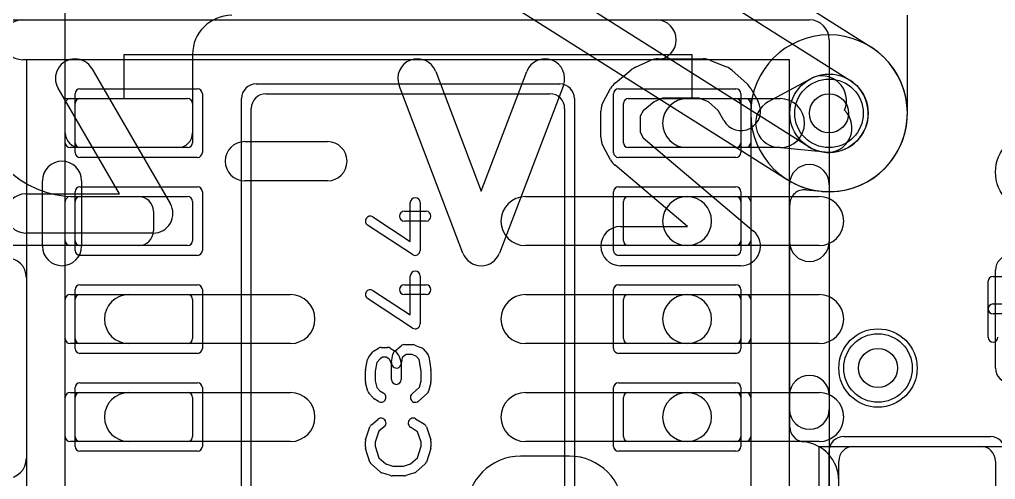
# Model space of a CAD drawing. Extents: x 0 to 20.5, y -1 to 20.
# Drawn here: x 3.816 to 8.8, y 9.231 to 11.579 of the extents above; entities that cross this region are included whole.
import ezdxf

# ---------------------------------------------------------------- set-up
doc = ezdxf.new("R2010")
doc.units = 0
for name, color, linetype in [('Hole', 1, 'CONTINUOUS'), ('L1', 3, 'CONTINUOUS'), ('L2', 3, 'CONTINUOUS'), ('L3', 3, 'CONTINUOUS'), ('L4', 3, 'CONTINUOUS'), ('MetalMask-A', 176, 'CONTINUOUS'), ('PartsArea-A', 111, 'CONTINUOUS'), ('PartsSilk-A', 221, 'CONTINUOUS'), ('PartsSilk-B', 221, 'CONTINUOUS'), ('Resist-A', 2, 'CONTINUOUS'), ('Resist-B', 2, 'CONTINUOUS'), ('Silk-A', 140, 'CONTINUOUS'), ('Silk-B', 140, 'CONTINUOUS')]:
    doc.layers.add(name, color=color, linetype=linetype)

msp = doc.modelspace()

# ---------------------------------------------------------------- linework, layer by layer
at = {"layer": 'Hole'}
for centre in [(7.95, 11.1), (8.2, 9.8)]:
    msp.add_circle(centre, 0.1, dxfattribs=at)
at = {"layer": 'L1'}
for p, q in [((4.05, 10.99997), (4.05, 13.3)), ((8.35004, 11.1), (8.35004, 11.6)), ((4.7, 11.4), (4.7, 10.99997)), ((7.64051, 11.15994), (7.85481, 11.2759)), ((4.075, 11.175), (4.675, 11.175)), ((5.075, 11.2), (6.525, 11.2)), ((6.925, 11.175), (7.525, 11.175)), ((7.225, 11.175), (7.7, 11.175)), ((4.05, 10.95), (4.05, 11.15)), ((4.7, 11.15), (4.7, 10.95)), ((5, 8.475), (5, 11.125)), ((6.6, 11.125), (6.6, 8.475)), ((6.9, 10.95), (6.9, 11.15)), ((7.55, 11.15), (7.55, 10.95)), ((4.675, 10.925), (4.075, 10.925)), ((4.62503, 10.925), (4.12497, 10.925)), ((7.525, 10.925), (6.925, 10.925)), ((7.7, 10.925), (7.225, 10.925)), ((7.92978, 10.90102), (7.68737, 10.92564)), ((4.075, 10.675), (4.675, 10.675)), ((4.1, 10.675), (4.42503, 10.675)), ((6.4, 10.675), (7.225, 10.675)), ((6.925, 10.675), (7.525, 10.675)), ((7.225, 10.675), (7.9, 10.675)), ((7.83259, 10.70982), (7.90958, 10.702)), ((4.05, 10.45), (4.05, 10.65)), ((4.7, 10.65), (4.7, 10.45)), ((6.9, 10.45), (6.9, 10.65)), ((7.55, 10.65), (7.55, 10.45)), ((7.75004, 9.49883), (7.75004, 10.63523)), ((4.5, 10.60003), (4.5, 10.49997)), ((4.42503, 10.425), (1.47497, 10.425)), ((4.675, 10.425), (4.075, 10.425)), ((7.225, 10.425), (6.4, 10.425)), ((7.525, 10.425), (6.925, 10.425)), ((7.9, 10.425), (7.225, 10.425)), ((4.075, 10.175), (4.675, 10.175)), ((4.375, 10.175), (5.2, 10.175)), ((6.4, 10.175), (7.225, 10.175)), ((6.925, 10.175), (7.525, 10.175)), ((7.225, 10.175), (7.9, 10.175)), ((4.05, 9.95), (4.05, 10.15)), ((4.7, 10.15), (4.7, 9.95)), ((6.9, 9.95), (6.9, 10.15)), ((7.55, 10.15), (7.55, 9.95)), ((4.675, 9.925), (4.075, 9.925)), ((5.2, 9.925), (4.375, 9.925)), ((7.225, 9.925), (6.4, 9.925)), ((7.525, 9.925), (6.925, 9.925)), ((7.9, 9.925), (7.225, 9.925)), ((4.075, 9.675), (4.675, 9.675)), ((4.375, 9.675), (5.2, 9.675)), ((6.4, 9.675), (7.225, 9.675)), ((6.925, 9.675), (7.525, 9.675)), ((7.225, 9.675), (7.9, 9.675)), ((4.05, 9.45), (4.05, 9.65)), ((4.7, 9.65), (4.7, 9.45)), ((6.9, 9.45), (6.9, 9.65)), ((7.55, 9.65), (7.55, 9.45)), ((4.675, 9.425), (4.075, 9.425)), ((5.2, 9.425), (4.375, 9.425)), ((7.225, 9.425), (6.4, 9.425)), ((7.525, 9.425), (6.925, 9.425)), ((7.9, 9.425), (7.225, 9.425)), ((8.075, 9.4), (8.725, 9.4)), ((8, 8.755), (8, 9.325)), ((8.8, 9.325), (8.8, 8.755))]:
    msp.add_line(p, q, dxfattribs=at)
for centre in [(7.95, 11.1), (9, 10.8), (8.2, 9.8)]:
    msp.add_circle(centre, 0.2, dxfattribs=at)
for centre, radius, start, end in [((4.9, 11.4), 0.2, 90, 180), ((7.9143, 11.16596), 0.125, -23.68371, 118.41829), ((4.1, 11.175), 0.5, 180, -90), ((4.075, 11.15), 0.025, 90, 180), ((4.675, 11.15), 0.025, 0, 90), ((5.075, 11.125), 0.075, 90, 180), ((6.525, 11.125), 0.075, 0, 90), ((6.925, 11.15), 0.025, 90, 180), ((7.225, 11.05), 0.125, 90, -90), ((7.525, 11.15), 0.025, 0, 90), ((7.7, 11.05), 0.125, -90, 90), ((7.7, 11.05), 0.125, 118.41841, -95.79908), ((7.94241, 11.02538), 0.125, -95.79908, 46.29982), ((7.95, 11.1), 0.40004, -95.12142, 0), ((4.12497, 10.99997), 0.07497, 180, -90), ((4.62503, 10.99997), 0.07497, -90, 0), ((4.075, 10.95), 0.025, 180, -90), ((4.675, 10.95), 0.025, -90, 0), ((6.925, 10.95), 0.025, 180, -90), ((7.525, 10.95), 0.025, -90, 0), ((4.075, 10.65), 0.025, 90, 180), ((4.42503, 10.60003), 0.07497, 0, 90), ((4.675, 10.65), 0.025, 0, 90), ((6.4, 10.55), 0.125, 90, -90), ((6.925, 10.65), 0.025, 90, 180), ((7.225, 10.55), 0.125, 90, -90), ((7.225, 10.55), 0.125, -90, 90), ((7.525, 10.65), 0.025, 0, 90), ((7.82501, 10.63523), 0.07497, 84.1974, 180), ((7.9, 10.55), 0.125, -90, 90), ((7.94239, 11.02538), 0.32504, -95.79338, -95.06915), ((7.9076, 10.62689), 0.07497, 84.8803, 85.35568), ((4.42503, 10.49997), 0.07497, -90, 0), ((4.075, 10.45), 0.025, 180, -90), ((4.675, 10.45), 0.025, -90, 0), ((6.925, 10.45), 0.025, 180, -90), ((7.525, 10.45), 0.025, -90, 0), ((4.075, 10.15), 0.025, 90, 180), ((4.375, 10.05), 0.125, 90, -90), ((4.675, 10.15), 0.025, 0, 90), ((5.2, 10.05), 0.125, -90, 90), ((6.4, 10.05), 0.125, 90, -90), ((6.925, 10.15), 0.025, 90, 180), ((7.225, 10.05), 0.125, 90, -90), ((7.225, 10.05), 0.125, -90, 90), ((7.525, 10.15), 0.025, 0, 90), ((7.9, 10.05), 0.125, -90, 90), ((4.075, 9.95), 0.025, 180, -90), ((4.675, 9.95), 0.025, -90, 0), ((6.925, 9.95), 0.025, 180, -90), ((7.525, 9.95), 0.025, -90, 0), ((4.075, 9.65), 0.025, 90, 180), ((4.375, 9.55), 0.125, 90, -90), ((4.675, 9.65), 0.025, 0, 90), ((5.2, 9.55), 0.125, -90, 90), ((6.4, 9.55), 0.125, 90, -90), ((6.925, 9.65), 0.025, 90, 180), ((7.225, 9.55), 0.125, 90, -90), ((7.225, 9.55), 0.125, -90, 90), ((7.525, 9.65), 0.025, 0, 90), ((7.9, 9.55), 0.125, -90, 90), ((7.82501, 9.49883), 0.07497, 180, -95.21934), ((4.075, 9.45), 0.025, 180, -90), ((4.675, 9.45), 0.025, -90, 0), ((6.925, 9.45), 0.025, 180, -90), ((7.525, 9.45), 0.025, -90, 0), ((7.8, 9.225), 0.2, 0, 84.78171), ((8.075, 9.325), 0.075, 90, 180), ((8.725, 9.325), 0.075, 0, 90)]:
    msp.add_arc(centre, radius, start, end, dxfattribs=at)
at = {"layer": 'L2'}
for centre in [(9, 10.8), (8.2, 9.8)]:
    msp.add_circle(centre, 0.2, dxfattribs=at)
for start, end in [(90, -90), (-90, 90)]:
    msp.add_arc((7.95, 11.1), 0.40004, start, end, dxfattribs=at)
at = {"layer": 'L3'}
for centre in [(9, 10.8), (8.2, 9.8)]:
    msp.add_circle(centre, 0.2, dxfattribs=at)
for start, end in [(90, -90), (-90, 90)]:
    msp.add_arc((7.95, 11.1), 0.40004, start, end, dxfattribs=at)
at = {"layer": 'L4'}
for p, q in [((8.16362, 11.43823), (5.31362, 13.23823)), ((5.2068, 13.0691), (8.0568, 11.2691)), ((7.8432, 10.9309), (4.9932, 12.7309)), ((4.88638, 12.56177), (7.73638, 10.76177)), ((6.625, 9.35004), (6.375, 9.35004))]:
    msp.add_line(p, q, dxfattribs=at)
for centre in [(7.95, 11.1), (9, 10.8), (8.2, 9.8)]:
    msp.add_circle(centre, 0.2, dxfattribs=at)
for centre, radius, start, end in [((7.95, 11.1), 0.40004, -122.27577, 57.72423), ((7.95, 11.1), 0.2, -122.27564, 57.72436), ((6.375, 9.075), 0.27504, 90, 180), ((6.625, 9.075), 0.27504, 0, 90)]:
    msp.add_arc(centre, radius, start, end, dxfattribs=at)
at = {"layer": 'MetalMask-A'}
for p, q in [((4.125, 11.175), (4.675, 11.175)), ((5.075, 11.2), (6.525, 11.2)), ((6.925, 11.175), (7.475, 11.175)), ((4.1, 10.95), (4.1, 11.15)), ((4.7, 11.15), (4.7, 10.95)), ((5, 8.475), (5, 11.125)), ((6.6, 11.125), (6.6, 8.475)), ((6.9, 10.95), (6.9, 11.15)), ((7.5, 11.15), (7.5, 10.95)), ((4.675, 10.925), (4.125, 10.925)), ((7.475, 10.925), (6.925, 10.925)), ((4.125, 10.675), (4.675, 10.675)), ((6.925, 10.675), (7.475, 10.675)), ((4.1, 10.45), (4.1, 10.65)), ((4.7, 10.65), (4.7, 10.45)), ((6.9, 10.45), (6.9, 10.65)), ((7.5, 10.65), (7.5, 10.45)), ((4.675, 10.425), (4.125, 10.425)), ((7.475, 10.425), (6.925, 10.425)), ((4.125, 10.175), (4.675, 10.175)), ((6.925, 10.175), (7.475, 10.175)), ((4.1, 9.95), (4.1, 10.15)), ((4.7, 10.15), (4.7, 9.95)), ((6.9, 9.95), (6.9, 10.15)), ((7.5, 10.15), (7.5, 9.95)), ((4.675, 9.925), (4.125, 9.925)), ((7.475, 9.925), (6.925, 9.925)), ((4.125, 9.675), (4.675, 9.675)), ((6.925, 9.675), (7.475, 9.675)), ((4.1, 9.45), (4.1, 9.65)), ((4.7, 9.65), (4.7, 9.45)), ((6.9, 9.45), (6.9, 9.65)), ((7.5, 9.65), (7.5, 9.45)), ((4.675, 9.425), (4.125, 9.425)), ((7.475, 9.425), (6.925, 9.425)), ((8.075, 9.4), (8.725, 9.4)), ((8, 8.755), (8, 9.325)), ((8.8, 9.325), (8.8, 8.755))]:
    msp.add_line(p, q, dxfattribs=at)
for centre, radius, start, end in [((4.125, 11.15), 0.025, 90, 180), ((4.675, 11.15), 0.025, 0, 90), ((5.075, 11.125), 0.075, 90, 180), ((6.525, 11.125), 0.075, 0, 90), ((6.925, 11.15), 0.025, 90, 180), ((7.475, 11.15), 0.025, 0, 90), ((4.125, 10.95), 0.025, 180, -90), ((4.675, 10.95), 0.025, -90, 0), ((6.925, 10.95), 0.025, 180, -90), ((7.475, 10.95), 0.025, -90, 0), ((4.125, 10.65), 0.025, 90, 180), ((4.675, 10.65), 0.025, 0, 90), ((6.925, 10.65), 0.025, 90, 180), ((7.475, 10.65), 0.025, 0, 90), ((4.125, 10.45), 0.025, 180, -90), ((4.675, 10.45), 0.025, -90, 0), ((6.925, 10.45), 0.025, 180, -90), ((7.475, 10.45), 0.025, -90, 0), ((4.125, 10.15), 0.025, 90, 180), ((4.675, 10.15), 0.025, 0, 90), ((6.925, 10.15), 0.025, 90, 180), ((7.475, 10.15), 0.025, 0, 90), ((4.125, 9.95), 0.025, 180, -90), ((4.675, 9.95), 0.025, -90, 0), ((6.925, 9.95), 0.025, 180, -90), ((7.475, 9.95), 0.025, -90, 0), ((4.125, 9.65), 0.025, 90, 180), ((4.675, 9.65), 0.025, 0, 90), ((6.925, 9.65), 0.025, 90, 180), ((7.475, 9.65), 0.025, 0, 90), ((4.125, 9.45), 0.025, 180, -90), ((4.675, 9.45), 0.025, -90, 0), ((6.925, 9.45), 0.025, 180, -90), ((7.475, 9.45), 0.025, -90, 0), ((8.075, 9.325), 0.075, 90, 180), ((8.725, 9.325), 0.075, 0, 90)]:
    msp.add_arc(centre, radius, start, end, dxfattribs=at)
at = {"layer": 'PartsArea-A'}
for p, q in [((4.35, 11.175), (4.35, 11.4)), ((4.35, 11.4), (7.25, 11.4)), ((7.25, 11.4), (7.25, 11.175)), ((4.05, 8.425), (4.05, 11.175)), ((4.05, 11.175), (4.35, 11.175)), ((7.25, 11.175), (7.55, 11.175)), ((7.55, 11.175), (7.55, 8.425)), ((7.9, 7.4), (7.9, 9.4)), ((7.9, 9.4), (8.9, 9.4))]:
    msp.add_line(p, q, dxfattribs=at)
at = {"layer": 'PartsSilk-A'}
for p, q in [((3.75, 11.5766), (7.85, 11.5766)), ((7.9516, 11.475), (7.9516, 8.125)), ((7.7484, 11.3734), (3.8516, 11.3734)), ((3.8516, 11.3734), (3.8516, 8.125)), ((7.7484, 8.2266), (7.7484, 11.3734)), ((5.81204, 10.44619), (5.81204, 10.64444)), ((5.86204, 10.64444), (5.86204, 10.4)), ((5.62108, 10.57093), (5.81204, 10.44619)), ((5.78148, 10.6), (5.89259, 10.6)), ((5.82337, 10.37907), (5.59374, 10.52907)), ((5.89259, 10.55), (5.78148, 10.55)), ((5.81204, 10.07119), (5.81204, 10.26944)), ((5.86204, 10.26944), (5.86204, 10.025)), ((8.7875, 10.26759), (8.9375, 10.26759)), ((5.78148, 10.225), (5.89259, 10.225)), ((8.7625, 9.95741), (8.7625, 10.24259)), ((5.62108, 10.19593), (5.81204, 10.07119)), ((5.89259, 10.175), (5.78148, 10.175)), ((5.82337, 10.00407), (5.59374, 10.15407)), ((8.7875, 10.12685), (8.94533, 10.12685)), ((8.94861, 10.07685), (8.7875, 10.07685)), ((5.78148, 9.91944), (5.82593, 9.91944)), ((5.83554, 9.91752), (5.86887, 9.90364)), ((5.599, 9.85451), (5.62122, 9.88229)), ((5.62749, 9.88787), (5.64971, 9.90176)), ((5.66296, 9.90556), (5.6963, 9.90556)), ((5.70955, 9.90176), (5.73177, 9.88787)), ((5.71613, 9.82938), (5.72354, 9.87105)), ((5.73215, 9.88588), (5.76548, 9.91365)), ((5.7362, 9.88435), (5.74731, 9.87324)), ((5.79053, 9.86944), (5.77117, 9.85331)), ((5.82093, 9.86944), (5.79053, 9.86944)), ((5.84437, 9.85968), (5.82093, 9.86944)), ((5.87795, 9.89717), (5.90017, 9.87217)), ((5.58295, 9.79126), (5.59406, 9.84404)), ((5.64176, 9.82792), (5.63241, 9.78351)), ((5.6576, 9.84773), (5.64176, 9.82792)), ((5.67013, 9.85556), (5.6576, 9.84773)), ((5.68913, 9.85556), (5.67013, 9.85556)), ((5.70285, 9.84698), (5.68913, 9.85556)), ((5.70803, 9.8418), (5.70285, 9.84698)), ((5.71574, 9.8206), (5.70803, 9.8418)), ((5.71574, 9.74167), (5.71574, 9.8206)), ((5.75313, 9.8641), (5.76424, 9.83354)), ((5.77117, 9.85331), (5.76535, 9.82062)), ((5.76574, 9.825), (5.76574, 9.74167)), ((5.85795, 9.84441), (5.84437, 9.85968)), ((5.86759, 9.78412), (5.85795, 9.84441)), ((5.90617, 9.85951), (5.91728, 9.79006)), ((5.58241, 9.73056), (5.58241, 9.78611)), ((5.63241, 9.78351), (5.63241, 9.73384)), ((5.86759, 9.73384), (5.86759, 9.78412)), ((5.91759, 9.78611), (5.91759, 9.73056)), ((5.59436, 9.68245), (5.58325, 9.72412)), ((5.63241, 9.73384), (5.64115, 9.70106)), ((5.85929, 9.70269), (5.86759, 9.73384)), ((5.91675, 9.72412), (5.90564, 9.68245)), ((5.62205, 9.64728), (5.59983, 9.67228)), ((5.64115, 9.70106), (5.65704, 9.68318)), ((5.65704, 9.68318), (5.67621, 9.6712)), ((5.82058, 9.66881), (5.85929, 9.70269)), ((5.89794, 9.67008), (5.8535, 9.63119)), ((5.64971, 9.6288), (5.62749, 9.64269)), ((5.61363, 9.51088), (5.64696, 9.53865)), ((5.83918, 9.54064), (5.88362, 9.51287)), ((5.58369, 9.4329), (5.60591, 9.49957)), ((5.6511, 9.47702), (5.63241, 9.42094)), ((5.67896, 9.50023), (5.6511, 9.47702)), ((5.8495, 9.47523), (5.81268, 9.49824)), ((5.86759, 9.42094), (5.8495, 9.47523)), ((5.89409, 9.49957), (5.91631, 9.4329)), ((5.58241, 9.39722), (5.58241, 9.425)), ((5.63241, 9.42094), (5.63241, 9.40112)), ((5.86759, 9.40112), (5.86759, 9.42094)), ((5.91759, 9.425), (5.91759, 9.39722)), ((5.60582, 9.32016), (5.5836, 9.3896)), ((5.63241, 9.40112), (5.65132, 9.34202)), ((5.84868, 9.34202), (5.86759, 9.40112)), ((5.9164, 9.3896), (5.89418, 9.32016)), ((5.65132, 9.34202), (5.68656, 9.31118)), ((5.81344, 9.31118), (5.84868, 9.34202)), ((5.65761, 9.27008), (5.61317, 9.30897)), ((5.68656, 9.31118), (5.72234, 9.3)), ((5.72234, 9.3), (5.77766, 9.3)), ((5.77766, 9.3), (5.81344, 9.31118)), ((5.88683, 9.30897), (5.84239, 9.27008)), ((5.71106, 9.25114), (5.66661, 9.26503)), ((5.78148, 9.25), (5.71852, 9.25)), ((5.83339, 9.26503), (5.78894, 9.25114))]:
    msp.add_line(p, q, dxfattribs=at)
for centre, radius, start, end in [((7.85, 11.475), 0.1016, 0, 90), ((5.83704, 10.64444), 0.025, 0, 180), ((5.60741, 10.55), 0.025, 56.85026, -123.15356), ((5.78148, 10.575), 0.025, 90, -90), ((5.89259, 10.575), 0.025, -90, 90), ((5.83704, 10.4), 0.025, -123.14974, 0), ((5.83704, 10.26944), 0.025, 0, 180), ((8.7875, 10.24259), 0.025, 90, 180), ((5.78148, 10.2), 0.025, 90, -90), ((5.89259, 10.2), 0.025, -90, 90), ((5.60741, 10.175), 0.025, 56.85026, -123.15356), ((8.7875, 10.10185), 0.025, 90, -90), ((5.83704, 10.025), 0.025, -123.14974, 0), ((5.78148, 9.89444), 0.025, 90, 129.8005), ((5.82593, 9.89444), 0.025, 67.39424, 90), ((8.7875, 9.95741), 0.025, 180, 0), ((5.64074, 9.86667), 0.025, 122.00538, 141.34522), ((5.66296, 9.88056), 0.025, 90, 122.01002), ((5.6963, 9.88056), 0.025, 57.99462, 90), ((5.74815, 9.86667), 0.025, 129.7909, 169.91674), ((5.71852, 9.86667), 0.025, 45, 57.98998), ((5.72963, 9.85556), 0.025, 19.97136, 45), ((5.85926, 9.88056), 0.025, 41.62783, 67.39112), ((5.88148, 9.85556), 0.025, 9.08937, 41.63069), ((5.61852, 9.83889), 0.025, 141.33303, 168.11298), ((5.74074, 9.825), 0.025, 169.90837, -10.08326), ((5.74074, 9.825), 0.025, 0, 19.97859), ((5.60741, 9.78611), 0.025, 168.11016, 180), ((5.89259, 9.78611), 0.025, 0, 9.08867), ((5.60741, 9.73056), 0.025, 180, -165.07115), ((5.74074, 9.74167), 0.025, 180, 0), ((5.89259, 9.73056), 0.025, -14.92551, 0), ((5.61852, 9.68889), 0.025, -165.07449, -138.36931), ((5.66296, 9.65), 0.025, -122.00538, 57.98998), ((5.83704, 9.65), 0.025, 131.18808, -48.81042), ((5.88148, 9.68889), 0.025, -48.81192, -14.92885), ((5.64074, 9.66389), 0.025, -138.37217, -122.01002), ((5.66296, 9.51944), 0.025, -50.2091, 129.8005), ((5.82593, 9.51944), 0.025, 57.99462, -122.00075), ((5.62963, 9.49167), 0.025, 129.7909, 161.57954), ((5.87037, 9.49167), 0.025, 18.42046, 57.99462), ((5.60741, 9.425), 0.025, 161.57954, 180), ((5.89259, 9.425), 0.025, 0, 18.42046), ((5.60741, 9.39722), 0.025, 180, -162.25358), ((5.89259, 9.39722), 0.025, -17.74642, 0), ((5.62963, 9.32778), 0.025, -162.25358, -131.18808), ((5.87037, 9.32778), 0.025, -48.81192, -17.74642), ((5.67407, 9.28889), 0.025, -131.18808, -107.36223), ((5.82593, 9.28889), 0.025, -72.63777, -48.81192), ((5.71852, 9.275), 0.025, -107.36223, -90), ((5.78148, 9.275), 0.025, -90, -72.63777)]:
    msp.add_arc(centre, radius, start, end, dxfattribs=at)
at = {"layer": 'PartsSilk-B'}
for p, q in [((6.96266, 11.33563), (7.03674, 11.36897)), ((7.07778, 11.37778), (7.30741, 11.37778)), ((7.34528, 11.37033), (7.42676, 11.33699)), ((4.18648, 11.32799), (4.58648, 10.6391)), ((5.9416, 11.31338), (6.17407, 10.70312)), ((6.17407, 10.70312), (6.40655, 11.31338)), ((6.8589, 11.25518), (6.94038, 11.32184)), ((7.45578, 11.31877), (7.52985, 11.25211)), ((4.3263, 10.68889), (4.01352, 11.22757)), ((6.08062, 10.38662), (5.7547, 11.24218)), ((6.59345, 11.24218), (6.26752, 10.38662)), ((6.79777, 11.15967), (6.8348, 11.22634)), ((7.55038, 11.22635), (7.58742, 11.15968)), ((7.09925, 11.17778), (7.05679, 11.15867)), ((7.28774, 11.17778), (7.09925, 11.17778)), ((7.33492, 11.15847), (7.28774, 11.17778)), ((7.05679, 11.15867), (7.00035, 11.1125)), ((7.38365, 11.11462), (7.33492, 11.15847)), ((7.41258, 11.06254), (7.38365, 11.11462)), ((6.78519, 10.97778), (6.78519, 11.11111)), ((7.00035, 11.1125), (6.98519, 11.0852)), ((6.98519, 11.0852), (6.98519, 11.00369)), ((6.98519, 11.00369), (7.00077, 10.97564)), ((7.00077, 10.97564), (7.56459, 10.49856)), ((4.96667, 10.95556), (5.38889, 10.95556)), ((6.8348, 10.86255), (6.79777, 10.92922)), ((7.22701, 10.52222), (6.85763, 10.83477)), ((3.93333, 10.42222), (3.93333, 10.75556)), ((4.13333, 10.75556), (4.13333, 10.42222)), ((5.38889, 10.75556), (4.96667, 10.75556)), ((3.84815, 10.68889), (4.3263, 10.68889)), ((6.88519, 10.52222), (7.22701, 10.52222)), ((4.5, 10.48889), (3.84815, 10.48889)), ((7.5, 10.32222), (6.88519, 10.32222))]:
    msp.add_line(p, q, dxfattribs=at)
for centre, start, end in [((4.1, 11.27778), 30.13931, -149.85865), ((5.84815, 11.27778), 20.85446, -159.14599), ((6.5, 11.27778), -20.85446, 159.1454), ((7.07778, 11.27778), 90, 114.2301), ((7.30741, 11.27778), 67.7464, 90), ((7.0037, 11.24444), 114.2301, 129.28618), ((7.38889, 11.24444), 48.01577, 67.7464), ((6.92222, 11.17778), 129.28618, 150.94873), ((7.46296, 11.17778), 29.05627, 48.01577), ((6.88519, 11.11111), 150.94873, 180), ((7.5, 11.11111), -150.94373, 29.05533), ((6.88519, 10.97778), 180, -150.94873), ((4.96667, 10.85556), 90, -90), ((5.38889, 10.85556), -90, 90), ((4.03333, 10.75556), 0, 180), ((6.92222, 10.91111), -150.94873, -130.234), ((3.84815, 10.58889), 90, -90), ((4.5, 10.58889), -90, 30.14135), ((6.88519, 10.42222), 90, -90), ((7.5, 10.42222), -90, 49.76369), ((4.03333, 10.42222), 180, 0), ((6.17407, 10.42222), -159.14554, -20.8546)]:
    msp.add_arc(centre, 0.1, start, end, dxfattribs=at)
at = {"layer": 'Resist-A'}
for p, q in [((4.125, 11.225), (4.725, 11.225)), ((5.025, 11.25), (6.575, 11.25)), ((6.875, 11.225), (7.475, 11.225)), ((4.1, 10.9), (4.1, 11.2)), ((4.75, 11.2), (4.75, 10.9)), ((4.95, 8.425), (4.95, 11.175)), ((6.65, 11.175), (6.65, 8.425)), ((6.85, 10.9), (6.85, 11.2)), ((7.5, 11.2), (7.5, 10.9)), ((4.725, 10.875), (4.125, 10.875)), ((7.475, 10.875), (6.875, 10.875)), ((4.125, 10.725), (4.725, 10.725)), ((6.875, 10.725), (7.475, 10.725)), ((4.1, 10.4), (4.1, 10.7)), ((4.75, 10.7), (4.75, 10.4)), ((6.85, 10.4), (6.85, 10.7)), ((7.5, 10.7), (7.5, 10.4)), ((4.725, 10.375), (4.125, 10.375)), ((7.475, 10.375), (6.875, 10.375)), ((8.8, 9.8), (8.8, 10.3)), ((4.125, 10.225), (4.725, 10.225)), ((6.875, 10.225), (7.475, 10.225)), ((4.1, 9.9), (4.1, 10.2)), ((4.75, 10.2), (4.75, 9.9)), ((6.85, 9.9), (6.85, 10.2)), ((7.5, 10.2), (7.5, 9.9)), ((4.725, 9.875), (4.125, 9.875)), ((7.475, 9.875), (6.875, 9.875)), ((4.125, 9.725), (4.725, 9.725)), ((6.875, 9.725), (7.475, 9.725)), ((4.1, 9.4), (4.1, 9.7)), ((4.75, 9.7), (4.75, 9.4)), ((6.85, 9.4), (6.85, 9.7)), ((7.5, 9.7), (7.5, 9.4)), ((8.025, 9.45), (8.775, 9.45)), ((4.725, 9.375), (4.125, 9.375)), ((7.475, 9.375), (6.875, 9.375)), ((7.95, 8.705), (7.95, 9.375))]:
    msp.add_line(p, q, dxfattribs=at)
for centre in [(7.95, 11.1), (8.2, 9.8)]:
    msp.add_circle(centre, 0.175, dxfattribs=at)
for centre, radius, start, end in [((4.125, 11.2), 0.025, 90, 180), ((4.725, 11.2), 0.025, 0, 90), ((5.025, 11.175), 0.075, 90, 180), ((6.575, 11.175), 0.075, 0, 90), ((6.875, 11.2), 0.025, 90, 180), ((7.475, 11.2), 0.025, 0, 90), ((4.125, 10.9), 0.025, 180, -90), ((4.725, 10.9), 0.025, -90, 0), ((6.875, 10.9), 0.025, 180, -90), ((7.475, 10.9), 0.025, -90, 0), ((4.125, 10.7), 0.025, 90, 180), ((4.725, 10.7), 0.025, 0, 90), ((6.875, 10.7), 0.025, 90, 180), ((7.475, 10.7), 0.025, 0, 90), ((4.125, 10.4), 0.025, 180, -90), ((4.725, 10.4), 0.025, -90, 0), ((6.875, 10.4), 0.025, 180, -90), ((7.475, 10.4), 0.025, -90, 0), ((8.875, 10.3), 0.075, 90, 180), ((4.125, 10.2), 0.025, 90, 180), ((4.725, 10.2), 0.025, 0, 90), ((6.875, 10.2), 0.025, 90, 180), ((7.475, 10.2), 0.025, 0, 90), ((4.125, 9.9), 0.025, 180, -90), ((4.725, 9.9), 0.025, -90, 0), ((6.875, 9.9), 0.025, 180, -90), ((7.475, 9.9), 0.025, -90, 0), ((8.875, 9.8), 0.075, 180, -90), ((4.125, 9.7), 0.025, 90, 180), ((4.725, 9.7), 0.025, 0, 90), ((6.875, 9.7), 0.025, 90, 180), ((7.475, 9.7), 0.025, 0, 90), ((8.025, 9.375), 0.075, 90, 180), ((8.775, 9.375), 0.075, 0, 90), ((4.125, 9.4), 0.025, 180, -90), ((4.725, 9.4), 0.025, -90, 0), ((6.875, 9.4), 0.025, 180, -90), ((7.475, 9.4), 0.025, -90, 0)]:
    msp.add_arc(centre, radius, start, end, dxfattribs=at)
at = {"layer": 'Resist-B'}
for centre in [(7.95, 11.1), (8.2, 9.8)]:
    msp.add_circle(centre, 0.175, dxfattribs=at)
at = {"layer": 'Silk-A'}
for p, q in [((3.83289, 11.5766), (7.06848, 11.5766)), ((7.06848, 11.3734), (3.83289, 11.3734)), ((7.7484, 10.44544), (7.7484, 10.73692)), ((7.9516, 10.73692), (7.9516, 10.44544)), ((3.8516, 10.2608), (3.8516, 9.3392)), ((7.7484, 9.5892), (7.7484, 9.66098)), ((7.9516, 9.66098), (7.9516, 9.5892))]:
    msp.add_line(p, q, dxfattribs=at)
for centre, start, end in [((3.83289, 11.475), 90, -90), ((7.06848, 11.475), -90, 90), ((7.85, 10.73692), 0, 180), ((7.85, 10.44544), 180, 0), ((3.75, 10.2608), 0, 180), ((7.85, 9.66098), 0, 180), ((7.85, 9.5892), 180, 0), ((3.75, 9.3392), 180, 0)]:
    msp.add_arc(centre, 0.1016, start, end, dxfattribs=at)
at = {"layer": 'Silk-B'}
for p, q in [((6.96266, 11.33563), (7.03674, 11.36897)), ((7.07778, 11.37778), (7.30741, 11.37778)), ((7.34528, 11.37033), (7.42676, 11.33699)), ((4.18648, 11.32799), (4.58648, 10.6391)), ((5.9416, 11.31338), (6.17407, 10.70312)), ((6.17407, 10.70312), (6.40655, 11.31338)), ((6.8589, 11.25518), (6.94038, 11.32184)), ((7.45578, 11.31877), (7.52985, 11.25211)), ((4.3263, 10.68889), (4.01352, 11.22757)), ((6.08062, 10.38662), (5.7547, 11.24218)), ((6.59345, 11.24218), (6.26752, 10.38662)), ((6.79777, 11.15967), (6.8348, 11.22634)), ((7.55038, 11.22635), (7.58742, 11.15968)), ((7.09925, 11.17778), (7.05679, 11.15867)), ((7.28774, 11.17778), (7.09925, 11.17778)), ((7.33492, 11.15847), (7.28774, 11.17778)), ((7.05679, 11.15867), (7.00035, 11.1125)), ((7.38365, 11.11462), (7.33492, 11.15847)), ((7.41258, 11.06254), (7.38365, 11.11462)), ((6.78519, 10.97778), (6.78519, 11.11111)), ((7.00035, 11.1125), (6.98519, 11.0852)), ((6.98519, 11.0852), (6.98519, 11.00369)), ((6.98519, 11.00369), (7.00077, 10.97564)), ((7.00077, 10.97564), (7.56459, 10.49856)), ((4.96667, 10.95556), (5.38889, 10.95556)), ((6.8348, 10.86255), (6.79777, 10.92922)), ((7.22701, 10.52222), (6.85763, 10.83477)), ((3.93333, 10.42222), (3.93333, 10.75556)), ((4.13333, 10.75556), (4.13333, 10.42222)), ((5.38889, 10.75556), (4.96667, 10.75556)), ((3.84815, 10.68889), (4.3263, 10.68889)), ((6.88519, 10.52222), (7.22701, 10.52222)), ((4.5, 10.48889), (3.84815, 10.48889)), ((7.5, 10.32222), (6.88519, 10.32222))]:
    msp.add_line(p, q, dxfattribs=at)
for centre, start, end in [((4.1, 11.27778), 30.13931, -149.85865), ((5.84815, 11.27778), 20.85446, -159.14599), ((6.5, 11.27778), -20.85446, 159.1454), ((7.07778, 11.27778), 90, 114.2301), ((7.30741, 11.27778), 67.7464, 90), ((7.0037, 11.24444), 114.2301, 129.28618), ((7.38889, 11.24444), 48.01577, 67.7464), ((6.92222, 11.17778), 129.28618, 150.94873), ((7.46296, 11.17778), 29.05627, 48.01577), ((6.88519, 11.11111), 150.94873, 180), ((7.5, 11.11111), -150.94373, 29.05533), ((6.88519, 10.97778), 180, -150.94873), ((4.96667, 10.85556), 90, -90), ((5.38889, 10.85556), -90, 90), ((4.03333, 10.75556), 0, 180), ((6.92222, 10.91111), -150.94873, -130.234), ((3.84815, 10.58889), 90, -90), ((4.5, 10.58889), -90, 30.14135), ((6.88519, 10.42222), 90, -90), ((7.5, 10.42222), -90, 49.76369), ((4.03333, 10.42222), 180, 0), ((6.17407, 10.42222), -159.14554, -20.8546)]:
    msp.add_arc(centre, 0.1, start, end, dxfattribs=at)

doc.saveas('drawing.dxf')
